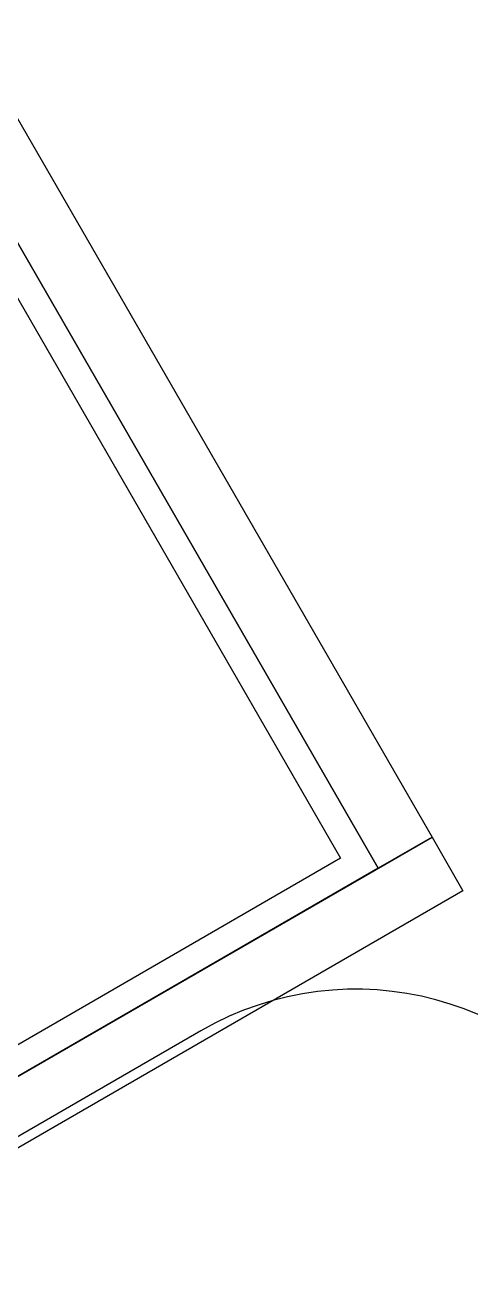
# Model space of a CAD drawing. Header units: millimetres. Extents: x 1993 to 4093, y 1262 to 2017.
# Drawn here: x 3857.29 to 3861.6, y 1525.93 to 1538.15 of the extents above; entities that cross this region are included whole.
import ezdxf

# ---------------------------------------------------------------- set-up
doc = ezdxf.new("R2010")
doc.units = ezdxf.units.MM
doc.layers.add('LOW HEIGHT STORAGE WITH PLANTER BOX', color=251, linetype='Continuous', lineweight=25)
doc.layers.add('WORKSTATION - Y SHAPED', color=251, linetype='Continuous', lineweight=25)

# ---------------------------------------------------------------- blocks, each defined once
blk = doc.blocks.new('WORKSTAION HEXA 4FT')
at = {"layer": 'WORKSTATION - Y SHAPED'}
blk.add_line((-10.856, 33), (-31.981, 33), dxfattribs=at)
blk.add_arc((-10.856, 30), 3, 0, 90, dxfattribs=at)
blk = doc.blocks.new('LHS 4FT')
at = {"layer": 'LOW HEIGHT STORAGE WITH PLANTER BOX', "ltscale": 0.7}
for p, q in [((-9, -24), (-9, 24)), ((-8.4, 24), (-8.4, -24)), ((-8.4, -23.4), (8.4, -23.4)), ((-8.4, -24), (-8.4, -23.4)), ((-8.4, -24), (-9, -24)), ((8.4, -24), (-8.4, -24))]:
    blk.add_line(p, q, dxfattribs=at)
at = {"layer": 'LOW HEIGHT STORAGE WITH PLANTER BOX', "ltscale": 0.1}
for p, q in [((-8.4, -23.4), (-8.4, 23.4)), ((-8.133, -23.133), (-8.133, 23.133)), ((7.534, -23.133), (-8.133, -23.133)), ((7.8, -23.4), (-8.4, -23.4))]:
    blk.add_line(p, q, dxfattribs=at)

msp = doc.modelspace()

# ---------------------------------------------------------------- block references
at = {"layer": 'LOW HEIGHT STORAGE WITH PLANTER BOX', "rotation": 120}
msp.add_blockref('LHS 4FT', (3836.245, 1525.567), dxfattribs=at)
at = {"layer": 'WORKSTATION - Y SHAPED', "rotation": 30.00000000001524}
msp.add_blockref('WORKSTAION HEXA 4FT', (3884.893, 1505.268), dxfattribs=at)

doc.saveas('drawing.dxf')
